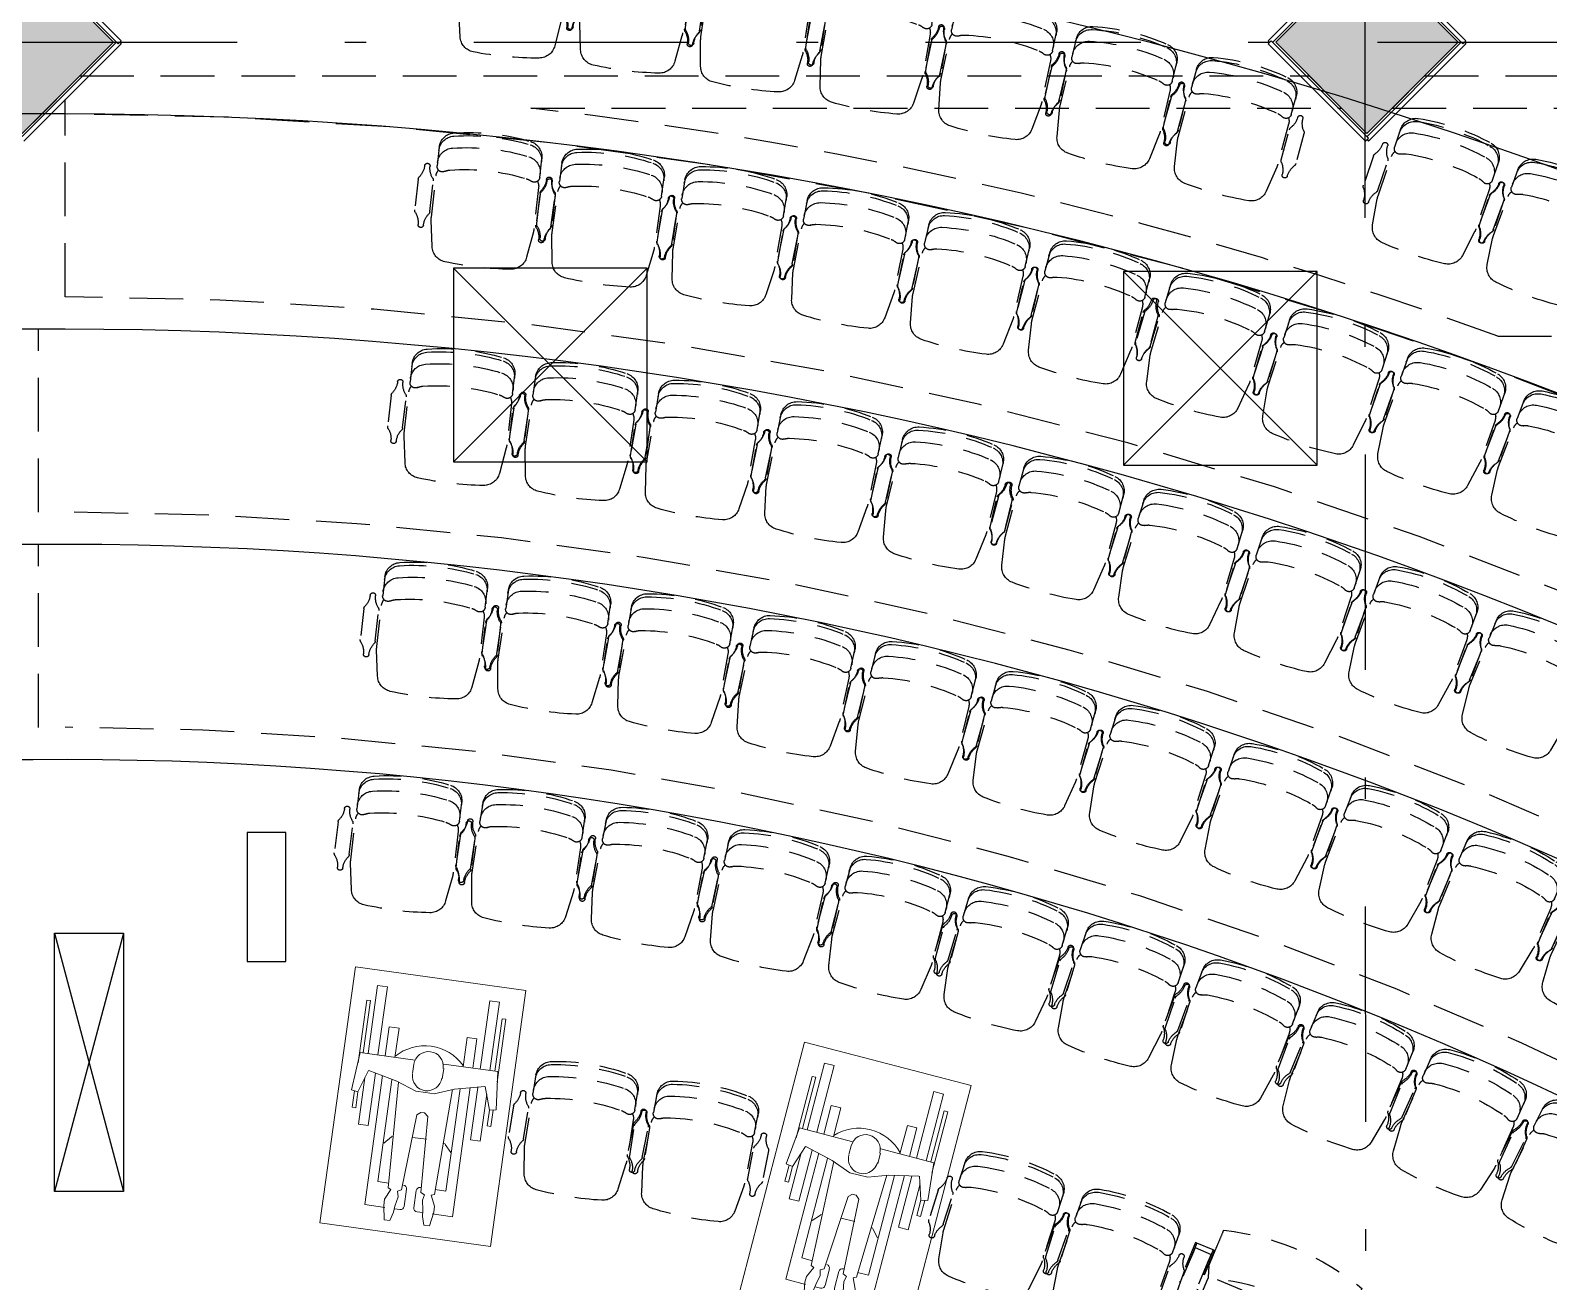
# Model space of a CAD drawing. Header units: millimetres. Extents: x 182 to 575, y -105 to 95.
# Drawn here: x 265.08 to 272.14, y 0.59 to 6.4 of the extents above; entities that cross this region are included whole.
import ezdxf

# ---------------------------------------------------------------- set-up
doc = ezdxf.new("R2010")
doc.units = ezdxf.units.MM
doc.header["$MEASUREMENT"] = 0
for name, pattern in [('DASHDOT', [1, 0.5, -0.25, 0, -0.25]), ('DASHED2', [0.375, 0.25, -0.125]), ('HIDDEN2', [0.1875, 0.125, -0.0625])]:
    doc.linetypes.add(name, pattern=pattern)
doc.layers.add('ARQ-layout', color=251, linetype='Continuous', lineweight=5)
for name, color, linetype in [('base', 253, 'Continuous'), ('BR_EST', 2, 'Continuous'), ('construir', 10, 'Continuous'), ('DEMOLIR', 10, 'HIDDEN2'), ('EIXOS', 31, 'DASHDOT'), ('FORRO', 253, 'Continuous'), ('L_DECA', 7, 'Continuous'), ('XR_BL2_AND_MON-REV15$0$MARMORE', 7, 'Continuous')]:
    doc.layers.add(name, color=color, linetype=linetype)

# ---------------------------------------------------------------- blocks, each defined once
blk = doc.blocks.new('A$C08E35E4D')
at = {"layer": 'L_DECA', "color": 1}
blk.add_lwpolyline([(0, 0.6), (0, 0), (0.18, 0), (0.18, 0.6)], close=True, dxfattribs=at)
blk = doc.blocks.new('A$C2006581A')
at = {"layer": 'L_DECA', "color": 1}
for p, q in [((0, 0.9), (0.9, 0)), ((0, 0), (0.9, 0.9))]:
    blk.add_line(p, q, dxfattribs=at)
blk.add_lwpolyline([(0, 0), (0.9, 0), (0.9, 0.9), (0, 0.9)], close=True, dxfattribs=at)
blk = doc.blocks.new('XR_BL2_AND_MON-REV15$0$P50X50')
at = {"layer": 'base'}
blk.add_hatch(color=256, dxfattribs=at).paths.add_polyline_path([(0, -0.4243), (0.4243, 0), (0, 0.4243), (-0.4243, 0)])
at = {"layer": 'base', "linetype": 'ByBlock'}
blk.add_lwpolyline([(0, -0.4243), (0.4243, 0), (0, 0.4243), (-0.4243, 0)], close=True, dxfattribs=at)
blk = doc.blocks.new('XR_BL2_AND_MON-REV15$0$PILAR 60X60_45')
at = {"layer": 'base'}
blk.add_blockref('XR_BL2_AND_MON-REV15$0$P50X50', (0, 0), dxfattribs=at)
blk = doc.blocks.new('XR_BL2_AND_MON-REV15$0$P_M')
at = {"layer": 'XR_BL2_AND_MON-REV15$0$MARMORE'}
for p, q in [((-0.0071, 0.0354), (-0.4596, -0.4172)), ((0.0071, 0.0212), (-0.4455, -0.4313)), ((0.0071, 0.0212), (-0.0071, 0.0354)), ((0, 0.0283), (0.0071, 0.0354)), ((0.4384, -0.4243), (0, 0.0141)), ((-0.4525, -0.4243), (-0.4596, -0.4172)), ((-0.0071, -0.8697), (0.4455, -0.4172)), ((0.4455, -0.4172), (0.4596, -0.4313)), ((0.4525, -0.4243), (0.4596, -0.4172)), ((-0.4525, -0.4243), (-0.4596, -0.4313)), ((-0.4596, -0.4313), (-0.0071, -0.8839)), ((-0.4525, -0.4243), (-0.4455, -0.4313)), ((-0.4384, -0.4243), (0, -0.8627)), ((-0.0071, -0.8697), (0.0071, -0.8839)), ((0, -0.8768), (-0.0071, -0.8839))]:
    blk.add_line(p, q, dxfattribs=at)
for points in [[(0.4596, -0.4172), (0.0071, 0.0354)], [(0.0071, -0.8839), (0.4596, -0.4313)]]:
    blk.add_lwpolyline(points, dxfattribs=at)
blk = doc.blocks.new('A$C7E6935BB')
at = {"lineweight": 0}
for p, q in [((14.5, 72.57), (14.5, 70.86)), ((14.5, 72.57), (43.93, 72.57)), ((14.5, 70.86), (39.07, 70.86)), ((39.07, 72.29), (56.79, 74)), ((39.07, 46.57), (39.07, 72.29)), ((57.36, 70.86), (46.79, 67.43)), ((56.79, 74), (57.36, 70.86)), ((57.07, 72.57), (64.79, 72.57)), ((57.36, 70.86), (64.79, 70.86)), ((64.79, 72.57), (64.79, 70.86)), ((39.07, 68.57), (7.07, 68.57)), ((7.07, 68.57), (7.07, 64)), ((39.07, 64), (7.07, 64)), ((46.79, 67.14), (49.93, 53.71)), ((72.22, 64), (47.65, 64)), ((72.22, 68.57), (50.22, 68.57)), ((72.22, 68.57), (72.22, 64)), ((25.36, 60.57), (39.07, 60.57)), ((25.36, 60.57), (25.36, 56)), ((48.22, 60.57), (108.79, 60.57)), ((108.79, 60.57), (108.79, 51.14)), ((25.36, 56), (39.07, 56)), ((49.65, 56), (97.36, 56)), ((49.93, 53.71), (53.36, 44.28)), ((50.22, 52.86), (99.65, 50.86)), ((75.65, 52), (75.65, 52.57)), ((79.36, 55.71), (75.93, 52.57)), ((97.36, 56), (97.36, 50.86)), ((99.65, 50.86), (100.22, 49.43)), ((100.22, 49.43), (105.08, 51.71)), ((105.08, 51.71), (107.94, 51.71)), ((107.94, 51.71), (114.51, 50.57)), ((114.51, 50.57), (114.51, 48)), ((41.07, 46.86), (45.36, 46.86)), ((53.36, 44.28), (53.36, 39.71)), ((99.65, 44.57), (64.22, 42.28)), ((74.79, 42.86), (74.79, 36.29)), ((100.51, 46.28), (99.65, 44.57)), ((103.08, 45.71), (100.51, 46.28)), ((107.65, 46.57), (103.08, 45.71)), ((110.51, 46.86), (107.65, 46.57)), ((108.79, 46.57), (108.79, 44)), ((114.51, 48), (110.51, 46.86)), ((49.93, 26.57), (53.36, 35.71)), ((53.36, 39.71), (53.36, 35.71)), ((64.22, 42.28), (62.79, 40.57)), ((62.79, 40.57), (62.79, 38.86)), ((62.79, 38.86), (62.79, 40.57)), ((64.22, 37.14), (62.79, 38.86)), ((99.65, 35.43), (64.22, 37.14)), ((99.08, 42.28), (107.08, 42.28)), ((99.08, 37.71), (107.08, 37.71)), ((100.51, 33.71), (99.65, 35.43)), ((108.79, 33.43), (108.79, 36)), ((39.07, 33.14), (39.07, 7.71)), ((41.07, 32.86), (45.93, 32.86)), ((50.22, 27.43), (99.65, 29.14)), ((97.36, 24), (97.36, 29.14)), ((99.65, 29.14), (100.22, 30.57)), ((100.22, 30.57), (105.08, 28.28)), ((103.08, 34.29), (100.51, 33.71)), ((107.65, 33.43), (103.08, 34.29)), ((105.08, 28.28), (107.94, 28.28)), ((110.51, 33.14), (107.65, 33.43)), ((107.94, 28.28), (114.51, 29.43)), ((108.79, 19.43), (108.79, 28.86)), ((114.51, 32), (110.51, 33.14)), ((114.51, 29.43), (114.51, 32)), ((25.36, 24), (39.07, 24)), ((25.36, 19.43), (25.36, 24)), ((46.79, 12.85), (49.93, 26.57)), ((49.36, 24), (97.36, 24)), ((75.65, 28), (75.65, 27.43)), ((79.36, 24.28), (75.93, 27.43)), ((39.07, 16), (7.07, 16)), ((7.07, 11.43), (7.07, 16)), ((25.36, 19.43), (39.07, 19.43)), ((72.22, 16), (47.65, 16)), ((48.22, 19.43), (108.79, 19.43)), ((72.22, 11.43), (72.22, 16)), ((39.07, 11.43), (7.07, 11.43)), ((14.5, 9.14), (39.07, 9.14)), ((14.5, 7.42), (14.5, 9.14)), ((14.5, 7.42), (43.93, 7.42)), ((39.07, 7.71), (56.79, 6)), ((57.36, 9.14), (46.79, 12.57)), ((72.22, 11.43), (50.22, 11.43)), ((56.79, 6), (57.36, 9.14)), ((57.07, 7.42), (64.79, 7.42)), ((57.36, 9.14), (64.79, 9.14)), ((64.79, 7.42), (64.79, 9.14))]:
    blk.add_line(p, q, dxfattribs=at)
blk.add_lwpolyline([(0, 80), (120, 80), (120, 0), (0, 0)], close=True)
for centre, radius, start, end in [((53.65, 40), 22, 133.40076, 226.59924), ((41.07, 40), 6.86, 90, 270), ((45.64, 40), 6.86, 270, 90), ((99.08, 44), 1.71, 180, 270), ((107.08, 44), 1.71, 270, 360), ((99.08, 36), 1.71, 90, 180), ((107.08, 36), 1.71, 0, 90)]:
    blk.add_arc(centre, radius, start, end, dxfattribs=at)
blk = doc.blocks.new('XR_BL2_AND_MON-REV15$0$P2000501')
for points in [[(0.2315, -0.362, 0.149389), (0.24, -0.3341), (0.24, -0.1416, 0.03724), (0.2389, -0.1267), (0.2207, -0.0055, 0.342214), (0.1543, 0.058, 0.051556), (-0.1543, 0.058, 0.342214), (-0.2207, -0.0055), (-0.2389, -0.1267, 0.03724), (-0.24, -0.1416), (-0.24, -0.3341, 0.149389), (-0.2315, -0.362)], [(0.24, -0.397, -0.36261), (0.1784, -0.4708, -0.08991), (-0.1784, -0.4708, -0.36261), (-0.24, -0.397)], [(0.24, -0.453, -0.36261), (0.1784, -0.5268, -0.08991), (-0.1784, -0.5268, -0.36261), (-0.24, -0.453)]]:
    blk.add_lwpolyline(points, format="xyb")
for points in [[(-0.2541, -0.1536, -0.164851), (-0.25, -0.1658), (-0.25, -0.3099, -0.164851), (-0.2541, -0.322, 0.162089), (-0.2725, -0.3753, -1), (-0.2975, -0.3753, 0.162089), (-0.3159, -0.322, -0.164851), (-0.32, -0.3099), (-0.32, -0.1658, -0.164851), (-0.3159, -0.1536, 0.162089), (-0.2975, -0.1003, -1), (-0.2725, -0.1003, 0.162089)], [(0.25, -0.1658), (0.25, -0.3099, 0.164851), (0.2541, -0.322, -0.162089), (0.2725, -0.3753, 1), (0.2975, -0.3753, -0.162089), (0.3159, -0.322, 0.164851), (0.32, -0.3099), (0.32, -0.1658, 0.164851), (0.3159, -0.1536, -0.162089), (0.2975, -0.1003, 1), (0.2725, -0.1003, -0.162089), (0.2541, -0.1536, 0.164851)], [(-0.1784, -0.3681, 0.08991), (0.1784, -0.3681, 0.086278), (0.2025, -0.3592, -0.57735), (0.24, -0.3809), (0.24, -0.468, -0.36261), (0.1784, -0.5418, -0.08991), (-0.1784, -0.5418, -0.36261), (-0.24, -0.468), (-0.24, -0.3809, -0.57735), (-0.2025, -0.3592, 0.086278)]]:
    blk.add_lwpolyline(points, format="xyb", close=True)
blk = doc.blocks.new('MTZ_RE_Poltrona Teatro FLEX 6035 - 79_8cm - Without Toe Guard-V62-01_Level -1 BLOCO E - CIVIL')
for p, q in [((-0.0476, 0.0984), (-0.0413, 0.0984)), ((-0.0476, 0.0984), (-0.0476, -0.0984)), ((-0.0413, 0.0984), (0.0413, 0.0984)), ((-0.0413, 0.0984), (-0.0413, -0.0984)), ((0.0407, 0.076), (-0.0405, 0.076)), ((-0.0405, 0.0553), (-0.0405, 0.076)), ((0.0407, 0.076), (0.0407, 0.0553)), ((0.0413, 0.0984), (0.0476, 0.0984)), ((0.0413, 0.0984), (0.0413, -0.0984)), ((0.0476, 0.0984), (0.0476, -0.0984)), ((0.7504, 0.0984), (0.7567, 0.0984)), ((0.7504, 0.0984), (0.7504, -0.0984)), ((0.7567, 0.0984), (0.8393, 0.0984)), ((0.7567, 0.0984), (0.7567, -0.0984)), ((0.8385, 0.076), (0.7573, 0.076)), ((0.7573, 0.0553), (0.7573, 0.076)), ((0.8385, 0.076), (0.8385, 0.0553)), ((0.8393, 0.0984), (0.8456, 0.0984)), ((0.8393, 0.0984), (0.8393, -0.0984)), ((0.8456, 0.0984), (0.8456, -0.0984)), ((-0.0405, -0.2975), (-0.0405, 0.0553)), ((0.0407, 0.0553), (0.0407, -0.2975)), ((0.0685, -0.028), (0.0508, 0.0222)), ((0.7472, 0.0222), (0.7295, -0.028)), ((0.7573, -0.2975), (0.7573, 0.0553)), ((0.8385, 0.0553), (0.8385, -0.2975)), ((0.0703, -0.0331), (0.0685, -0.028)), ((0.0695, -0.037), (0.0695, -0.0305)), ((0.0695, -0.44), (0.0695, -0.037)), ((0.687, -0.0212), (0.111, -0.0212)), ((0.7295, -0.028), (0.7277, -0.0331)), ((0.7285, -0.0307), (0.7285, -0.037)), ((0.7285, -0.037), (0.7285, -0.44)), ((-0.0413, -0.0984), (-0.0476, -0.0984)), ((0.0476, -0.0984), (0.0413, -0.0984)), ((0.7567, -0.0984), (0.7504, -0.0984)), ((0.8456, -0.0984), (0.8393, -0.0984)), ((-0.0405, -0.3212), (-0.0405, -0.2975)), ((-0.0405, -0.333), (-0.0405, -0.3212)), ((-0.0405, -0.333), (0.0407, -0.333)), ((-0.0405, -0.333), (-0.0405, -0.333)), ((0.0407, -0.2975), (0.0407, -0.3212)), ((0.0407, -0.3212), (0.0407, -0.333)), ((0.0407, -0.333), (0.0407, -0.333)), ((0.7573, -0.3212), (0.7573, -0.2975)), ((0.7573, -0.333), (0.7573, -0.3212)), ((0.7573, -0.333), (0.8385, -0.333)), ((0.7573, -0.333), (0.7573, -0.333)), ((0.8385, -0.2975), (0.8385, -0.3212)), ((0.8385, -0.3212), (0.8385, -0.333)), ((0.8385, -0.333), (0.8385, -0.333)), ((0.0695, -0.4488), (0.0695, -0.44)), ((0.0695, -0.4661), (0.0695, -0.4488)), ((0.0695, -0.4662), (0.0695, -0.4661)), ((0.0695, -0.4662), (0.7285, -0.4662)), ((0.7285, -0.44), (0.7285, -0.4488)), ((0.7285, -0.4488), (0.7285, -0.4661)), ((0.7285, -0.4661), (0.7285, -0.4662))]:
    blk.add_line(p, q)
at = {"flags": 128}
for points in [[(0.7472, 0.2017), (0.7003, 0.2147), (0.653, 0.2258), (0.6052, 0.235), (0.5571, 0.2423), (0.5088, 0.2477), (0.4602, 0.2511), (0.4116, 0.2526), (0.363, 0.2521), (0.3144, 0.2497), (0.2659, 0.2453), (0.2177, 0.239), (0.1698, 0.2308), (0.1222, 0.2207), (0.075, 0.2087), (0.0508, 0.2017)], [(0.0703, -0.0331), (0.1078, -0.0207), (0.1457, -0.0098), (0.1841, -0.0004), (0.2227, 0.0074), (0.2617, 0.0137), (0.3009, 0.0184), (0.3403, 0.0215), (0.3797, 0.0231), (0.4192, 0.0231), (0.4586, 0.0215), (0.4979, 0.0183), (0.5371, 0.0136), (0.5761, 0.0073), (0.6148, -0.0006), (0.6531, -0.01), (0.691, -0.0209), (0.7277, -0.0331)]]:
    blk.add_lwpolyline(points, dxfattribs=at)
for points, knots in [([(0.0508, 0.2016), (0.0508, 0.2016), (0.0508, 0.2013), (0.0508, 0.2005), (0.0508, 0.1989), (0.0508, 0.1974), (0.0508, 0.1963)], [-0.7142857, -0.7142857, -0.7142857, -0.7142857, -0.5714286, -0.4285714, -0.2857143, 0, 0, 0, 0]), ([(0.7472, 0.1963), (0.7472, 0.1971), (0.7472, 0.1987), (0.7472, 0.2003), (0.7472, 0.2013), (0.7472, 0.2016), (0.7472, 0.2016)], [-1, -1, -1, -1, -0.7857143, -0.5714286, -0.4285714, -0.2857143, -0.2857143, -0.2857143, -0.2857143]), ([(0.0508, 0.1199), (0.0508, 0.1182), (0.0508, 0.1151), (0.0508, 0.1118), (0.0508, 0.1102), (0.0508, 0.1096), (0.0508, 0.1093)], [-1, -1, -1, -1, -0.571429, -0.285714, -0.142857, 0, 0, 0, 0]), ([(0.7472, 0.1093), (0.7472, 0.1097), (0.7472, 0.1107), (0.7472, 0.1131), (0.7472, 0.1164), (0.7472, 0.1188), (0.7472, 0.1199)], [-1, -1, -1, -1, -0.785714, -0.571429, -0.285714, 0, 0, 0, 0])]:
    blk.add_open_spline(points, degree=3, knots=knots)
for points in [[(0.0508, 0.1963), (0.0508, 0.1835), (0.0508, 0.1581), (0.0508, 0.1327), (0.0508, 0.1199)], [(0.7472, 0.1199), (0.7472, 0.1327), (0.7472, 0.1581), (0.7472, 0.1835), (0.7472, 0.1963)], [(0.0508, 0.1093), (0.0508, 0.0936), (0.0508, 0.0634), (0.0508, 0.0355), (0.0508, 0.0222)], [(0.7472, 0.0222), (0.7472, 0.0355), (0.7472, 0.0634), (0.7472, 0.0936), (0.7472, 0.1093)]]:
    blk.add_open_spline(points, degree=3)

msp = doc.modelspace()

# ---------------------------------------------------------------- linework, layer by layer
at = {"layer": 'base'}
for p, q in [((265.4863, 6.3395), (265.1108, 6.715)), ((265.4863, 6.3395), (265.5004, 6.3537)), ((265.0408, 5.9082), (265.4792, 6.3466)), ((265.0479, 5.887), (265.5004, 6.3395)), ((265.4934, 6.3466), (265.5004, 6.3395)), ((265.0908, 5.9724, 195.166), (265.3089, 6.1905, 195.166)), ((271.0227, 6.1905, 195.166), (271.1727, 6.0405, 195.166)), ((265.2408, 6.0132, 195.166), (264.8408, 6.0132, 195.166)), ((265.2408, 5.0132, 195.166), (264.8408, 5.0132, 195.166)), ((265.2408, 4.0132, 195.166), (264.8408, 4.0132, 195.166)), ((265.0908, 3.0126, 195.166), (264.9908, 3.0126, 195.166))]:
    msp.add_line(p, q, dxfattribs=at)
msp.add_lwpolyline([(265.5004, 6.3537), (265.1108, 6.7433)], dxfattribs=at)
at = {"layer": 'base', "elevation": 195.166}
msp.add_lwpolyline([(271.5589, 6.1905), (271.4089, 6.0405)], dxfattribs=at)
at = {"layer": 'base'}
for radius, start, end in [(19.2681, 55.11371, 89.95427), (18.2681, 54.26527, 89.95176), (18.2681, 54.26527, 89.95176), (17.2681, 54.28987, 89.94897), (17.2681, 54.28987, 89.94897), (16.2681, 54.31751, 90.47414), (16.2681, 54.31751, 90.47414)]:
    msp.add_arc((265.2254, -13.2549, 195.166), radius, start, end, dxfattribs=at)
at = {"layer": 'BR_EST', "linetype": 'DASHED2'}
for p, q in [((265.3089, 6.1905, 195.166), (271.0227, 6.1905, 195.166)), ((271.5589, 6.1905, 195.166), (277.2727, 6.1905, 195.166)), ((265.2408, 5.1632, 195.166), (265.2408, 6.0799, 195.166)), ((267.4049, 6.0405, 195.166), (271.1727, 6.0405, 195.166)), ((271.4089, 6.0405, 195.166), (277.4227, 6.0405, 195.166)), ((265.1158, 4.1622, 199.2976), (265.1158, 5.0122, 199.2976)), ((271.8987, 4.9805, 195.166), (277.4658, 4.9805, 195.166)), ((265.1158, 3.1622, 199.2976), (265.1158, 4.0122, 199.2976))]:
    msp.add_line(p, q, dxfattribs=at)
for radius, start, end in [(19.2681, 54.2433, 89.95427), (19.4181, 69.89975, 83.55554), (18.4181, 54.41597, 89.95216), (17.4181, 54.44912, 89.94941), (16.4181, 54.48634, 89.94633)]:
    msp.add_arc((265.2254, -13.2549, 195.166), radius, start, end, dxfattribs=at)
at = {"layer": 'construir'}
msp.add_arc((265.0408, -13.8372, 195.166), 20.8513, 57.49475, 122.50525, dxfattribs=at)
at = {"layer": 'EIXOS', "linetype": 'DASHDOT', "ltscale": 2}
for p, q in [((271.2877, -4.9696), (271.2797, 11.8133)), ((241.9392, 6.3466), (288.455, 6.3466))]:
    msp.add_line(p, q, dxfattribs=at)
at = {"layer": 'FORRO'}
for p, q in [((265.1908, 2.2066, -195.166), (265.5108, 1.0066, -195.166)), ((265.5108, 2.2066, -195.166), (265.1908, 1.0066, -195.166))]:
    msp.add_line(p, q, dxfattribs=at)
at = {"layer": 'FORRO', "elevation": -195.166}
msp.add_lwpolyline([(265.1908, 2.2066), (265.5108, 2.2066), (265.5108, 1.0066), (265.1908, 1.0066)], close=True, dxfattribs=at)

# ---------------------------------------------------------------- block references
at = {"layer": 'ARQ-layout', "xscale": -0.01000000000000001, "yscale": 0.01000000000000001, "zscale": 0.01000000000000001}
for p, rotation in [((267.3814, 1.9397, 251.1069), 82.11655441376521), ((269.451, 1.4982, 195.166), 75.38667195279368)]:
    msp.add_blockref('A$C7E6935BB', p, dxfattribs=dict(at, rotation=rotation))
at = {"layer": 'base', "rotation": 89.99999999999999}
msp.add_blockref('XR_BL2_AND_MON-REV15$0$P_M', (270.8666, 6.3466), dxfattribs=at)
at = {"layer": 'base', "xscale": -1, "rotation": 90}
for p in [(265.0408, 6.3466), (271.2908, 6.3466)]:
    msp.add_blockref('XR_BL2_AND_MON-REV15$0$PILAR 60X60_45', p, dxfattribs=at)
at = {"layer": 'DEMOLIR', "xscale": -1}
for p, rotation in [((267.2953, 6.3453, 195.166), 174.6554990605228), ((267.8544, 6.2793, 195.166), 173.0140644038684), ((268.411, 6.1962, 195.166), 171.3726297472161), ((268.9648, 6.0974, 195.166), 169.7311950905627), ((269.516, 5.9827, 195.166), 168.0897604339116), ((270.0635, 5.8514, 195.166), 166.4483257772647), ((270.6076, 5.7063, 195.166), 164.8068911206128), ((271.5241, 5.4218, 195.166), 161.241440083203), ((267.1648, 5.3667, 251.1069), 173.5833250753373), ((267.7212, 5.2881, 251.1069), 171.9418904186884), ((272.0549, 5.2325, 195.166), 159.6924554123592), ((268.278, 5.2047, 251.1069), 170.3004557620357), ((268.8321, 5.1044, 251.1069), 168.6590211053899), ((269.383, 4.9876, 251.1069), 167.0175864487379), ((269.9302, 4.8542, 251.1069), 165.376151792085), ((270.4772, 4.7031, 251.1069), 163.73471713543), ((271.0152, 4.5367, 251.1069), 162.0932824787777), ((267.0383, 4.3623, 251.1069), 173.4956827959491), ((271.5481, 4.3547, 251.1069), 160.4518478221289), ((267.5971, 4.2958, 251.1069), 171.7643954580189), ((268.1536, 4.2116, 251.1069), 170.0331081200915), ((272.0751, 4.1564, 251.1069), 158.810413165478), ((268.7071, 4.1097, 251.1069), 168.3018207821654), ((269.2571, 3.9903, 251.1069), 166.5705334442391), ((269.8054, 3.8529, 251.1069), 164.8392461063098), ((270.3467, 3.6987, 251.1069), 163.107958768384), ((270.8823, 3.5261, 251.1069), 161.3766714304591), ((266.9107, 3.3702, 251.1069), 173.4313685231444), ((271.4131, 3.3392, 251.1069), 159.6453840925323), ((267.4693, 3.304, 251.1069), 171.5998217004854), ((268.0252, 3.2191, 251.1069), 169.7682748778249), ((271.9372, 3.1343, 251.1069), 157.9140967546018), ((268.578, 3.1156, 251.1069), 167.9367280551668), ((269.127, 2.9935, 251.1069), 166.105181232509), ((269.6715, 2.853, 251.1069), 164.273634409844), ((270.211, 2.6943, 251.1069), 162.4420875871898), ((270.7449, 2.5175, 251.1069), 160.6105407645316), ((266.7888, 2.3775, 251.1069), 173.116554413767), ((267.3468, 2.3115, 251.1069), 171.1724221804141), ((271.2724, 2.3228, 251.1069), 158.7789939418689), ((267.9022, 2.2257, 251.1069), 169.228289947061), ((268.4542, 2.12, 251.1069), 167.2841577137134), ((271.7929, 2.11, 251.1069), 156.9474471192113), ((269.0019, 1.9947, 251.1069), 165.3400254803556), ((269.5357, 1.8525, 251.1069), 163.3958932470073), ((272.3063, 1.8805, 251.1069), 155.1159002965477), ((270.0644, 1.6916, 251.1069), 161.4517610136547), ((270.5872, 1.5121, 251.1069), 159.5076287803024), ((271.1036, 1.3142, 251.1069), 157.5634965469478), ((271.6129, 1.0982, 251.1069), 155.6193643135923), ((267.5907, 1.0472, 195.166), 170.8321722768644), ((268.135, 0.9529, 195.166), 168.7607068035639), ((272.1144, 0.8644, 251.1069), 153.6752320802492), ((269.5103, 0.6213), 162.5463103836601), ((270.0346, 0.4464), 160.4748449103605)]:
    msp.add_blockref('XR_BL2_AND_MON-REV15$0$P2000501', p, dxfattribs=dict(at, rotation=rotation))
at = {"layer": 'DEMOLIR', "extrusion": (-9.08406e-09, -2.15972e-08, 1), "xscale": -1, "rotation": 337.187705465576}
msp.add_blockref('MTZ_RE_Poltrona Teatro FLEX 6035 - 79_8cm - Without Toe Guard-V62-01_Level -1 BLOCO E - CIVIL', (271.2356, 0.3502, 0), dxfattribs=at)
at = {"layer": 'L_DECA'}
for name, p in [('A$C2006581A', (267.0447, 4.3965, 251.1069)), ('A$C2006581A', (270.1587, 4.3816, 195.166)), ('A$C08E35E4D', (266.0858, 2.0745))]:
    msp.add_blockref(name, p, dxfattribs=at)

doc.saveas('drawing.dxf')
